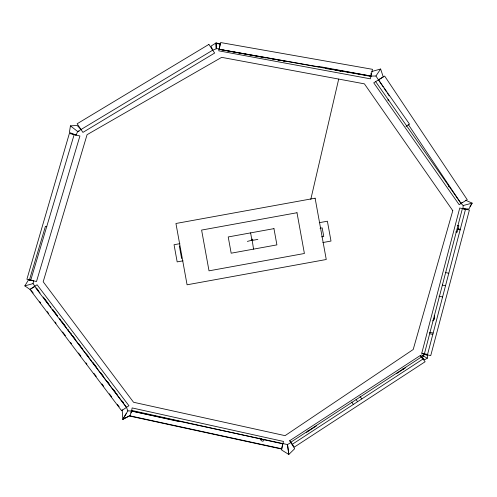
<?xml version="1.0" encoding="UTF-8"?>
<svg xmlns="http://www.w3.org/2000/svg" width="497" height="497" viewBox="0 0 497 497"><rect width="100%" height="100%" fill="white"/><g stroke="black" fill="none" stroke-linecap="round" stroke-linejoin="round"><path stroke-width="0.75" d="M371.004 74.612L371.023 73.158M131.196 413.007L132.146 407.938L283.489 441.429L281.457 449.002L129.947 416.119L131.32 410.982L287.496 444.56L288.825 454.451L294.665 448.723L289.714 440.715L420.3 355.504L425.128 361.735L294.33 447.101L291.006 442.504L287.496 444.56M421.773 353.193L427.563 354.423L465.534 209.237L459.744 208.007L421.773 353.193L424.308 354.206L430.737 355.591L469.392 210.076L462.962 208.69L463.192 205.522L461.03 203.447L375.639 81.62M251.693 239.597L251.631 240.287L247.363 241.412M427.29 358.244L427.668 355.473L424.308 354.206L423.115 355.74L421.692 354.976L427.29 358.244L424.513 359.809L422.059 356.989M80.999 129.512L77.165 125.455L70.437 125.871L69.394 132.463L76.091 135.047L77.687 131.519L212.728 50.166L216.294 48.781L216.089 42.885L220.301 44.09L218.748 50.831L370.352 78.83L372.483 69.319L220.6 42.549L219.102 49.302L262.919 57.391M130.438 415.38L122.747 419.493L127.847 410.87L126.493 407.391L34.628 286.421L37.07 284.756L128.934 405.72L121.61 410.721L30.013 289.565L34.902 286.235L33.05 283.594L33.69 280.588M310.787 199.409L338.699 79.079M424.426 353.758L462.396 208.572M259.074 438.609L259.235 438M260.67 438.957L260.832 438.354M261.205 439.081L261.366 438.472M30.746 280.134L74.177 134.575M264.267 439.485L263.478 440.92L262.348 441.243L261.105 440.392L259.993 438.54M424.308 354.206L423.494 356.026L422.028 357.355M252.203 240.368L251.706 239.896L251.911 239.343A0.671 0.603 -83.9 0 1 252.327 239.2L252.83 239.529L252.656 240.231A0.659 0.659 0 0 1 252.203 240.368L253.551 249.127M34.902 286.235L29.901 289.403L24.85 285.887L28.41 279.997L33.616 280.842L26.906 279.239L69.381 133.445L76.091 135.047M122.156 409.621L122.834 419.188L126.219 413.579M375.918 76.022L380.634 69.021L383.249 76.929L373.738 82.825L459.135 204.652L467.23 199.695L384.659 76.078L378.466 79.831L375.918 76.022L370.986 76.072L339.693 70.555M469.988 206.348L472.15 203.13L465.521 200.204M462.123 202.434L461.03 203.447L408.136 124.256M252.327 239.2C249.705 240.517 253.787 241.082 251.824 239.616L250.6 232.882M421.394 357.014L290.807 442.224L289.714 440.715M306.487 432.402L316.396 425.935M396.724 373.52L405.807 367.594M292.298 444.287L422.885 359.082L420.3 355.504M387.722 100.009L388.281 99.655M388.275 100.798L388.847 100.462M406.006 126.424L409.547 124.175L378.466 79.831L383.193 86.913M448.499 186.717L449.058 186.363M216.089 42.885L211.045 46.128L212.728 50.166M122.827 419.219L130.388 415.386M24.85 285.887L33.05 283.594M371.781 71.493L380.634 69.021M463.192 205.522L472.15 203.13L468.907 209.007L462.962 208.69M79.073 131.264L77.687 131.519L70.437 125.871M179.902 243.667L174.056 244.729L177.174 261.894L183.02 260.832M319.26 222.693L327.393 221.215L331.002 241.057L322.87 242.536M252.519 240.362L257.862 239.392M320.056 228.272L322.193 227.881L323.752 236.466L321.615 236.852M127.847 410.87L131.32 410.982L179.144 421.562M220.301 44.09L216.164 43.45L216.294 48.781L216.127 43.171M219.102 49.302L319.086 66.921M325.957 68.132L327.48 68.4M334.351 69.611L338.165 70.288M219.494 49.371L370.917 76.376M318.857 66.443L370.986 76.072M216.363 48.476L219.171 48.992M264.211 57.633L265.938 57.95M269.529 58.615L271.225 58.926M272.567 59.174L274.083 59.454M277.879 60.156L279.401 60.435M283.191 61.137L284.713 61.417M457.414 225.489L458.83 225.787L457.159 232.186L455.743 231.888M458.166 228.844L460.29 229.297M457.302 229.303L460.129 229.906M445.66 272.58L448.797 273.244M442.386 285.079L445.529 285.744M438.975 296.2L442.591 296.964M429.532 332.3L433.148 333.071M429.911 333.779L432.806 334.394M130.015 415.852L281.526 448.735M131.481 410.373L282.83 443.864L281.65 450.033L288.825 454.451L287.483 444.393M72.897 134.265L79.918 135.985L36.486 281.544L29.472 279.823L45.432 226.321L46.817 226.663M36.306 287.881L37.176 289.03M37.753 289.788L38.667 290.993M43.251 297.026L45.084 299.442M45.233 299.635L48.134 303.462M50.16 306.121L51.092 307.351M52.676 309.432L54.577 311.942M54.682 312.079L57.49 315.775M59.646 318.62L60.578 319.844M61.51 321.068L62.454 322.317M62.634 322.547L65.436 326.243M67.549 329.026L68.474 330.244M70.58 333.021L71.518 334.251M72.45 335.481L73.388 336.711M73.568 336.954L74.954 338.774M78.532 343.489L79.47 344.719M80.017 345.44L80.936 346.651M81.875 347.888L82.813 349.124M86.447 353.907L87.373 355.131M87.975 355.92L88.901 357.138M92.945 362.468L96.778 367.513M100.375 372.253L101.301 373.471M101.879 374.229L103.264 376.055M107.34 381.423L109.197 383.87M113.192 389.126L114.055 390.263M114.304 390.592L115.695 392.431M116.255 393.164L117.18 394.382M122.256 401.06L123.635 402.881M36.772 288.707L40.04 293.037M44.245 298.598L49.389 305.4M52.191 309.109L57.329 315.906M60.137 319.614L66.679 328.268M67.611 329.505L126.493 407.391M31.317 290.552L33.181 293.025M39.723 301.679L40.661 302.915M47.203 311.569L48.607 313.421M55.148 322.075L56.08 323.311M62.622 331.965L65.43 335.674M70.568 342.476L71.5 343.713M78.514 352.982L80.849 356.076M85.987 362.872L86.925 364.108M93.933 373.384L96.269 376.471M101.879 383.889L103.749 386.362M109.352 393.779L111.688 396.873M117.298 404.291L119.168 406.763M402.8 368.805L403.173 369.314M360.083 396.55L361.804 398.936M356.101 399.619L357.591 401.682M351.659 402.048L353.379 404.434M307.494 430.992L307.86 431.502M384.057 88.199L386.635 92.063M387.492 93.349L389.213 95.927M179.33 245.903L181.635 258.564M326.026 68.661A53.633 23.427 -10.3 0 1 327.933 68.828M328.56 68.89A53.633 23.427 -10.3 0 1 338.824 70.798M339.476 70.978A53.633 23.427 -10.3 0 1 340.749 71.375M434.248 315.744A6.188 4.734 -10.3 0 1 432.881 320.913M434.223 315.57A21.868 7.561 -10.3 0 1 433.005 320.211M452.786 210.666L413.193 349.515L285.067 435.652L133.538 402.259L43.189 281.756L87.068 134.687L221.65 57.348L364.407 83.85L452.786 210.666M208.895 44.401L77.172 123.747L82.918 132.395L214.642 53.049L208.895 44.401M315.11 198.197L175.938 223.488L187.077 284.793L326.256 259.502L315.11 198.197M296.995 212.735L201.602 230.074L209.013 270.834L304.4 253.495L296.995 212.735M273.959 228.639L228.222 236.951L231.173 253.197L276.91 244.884L273.959 228.639"/></g></svg>
